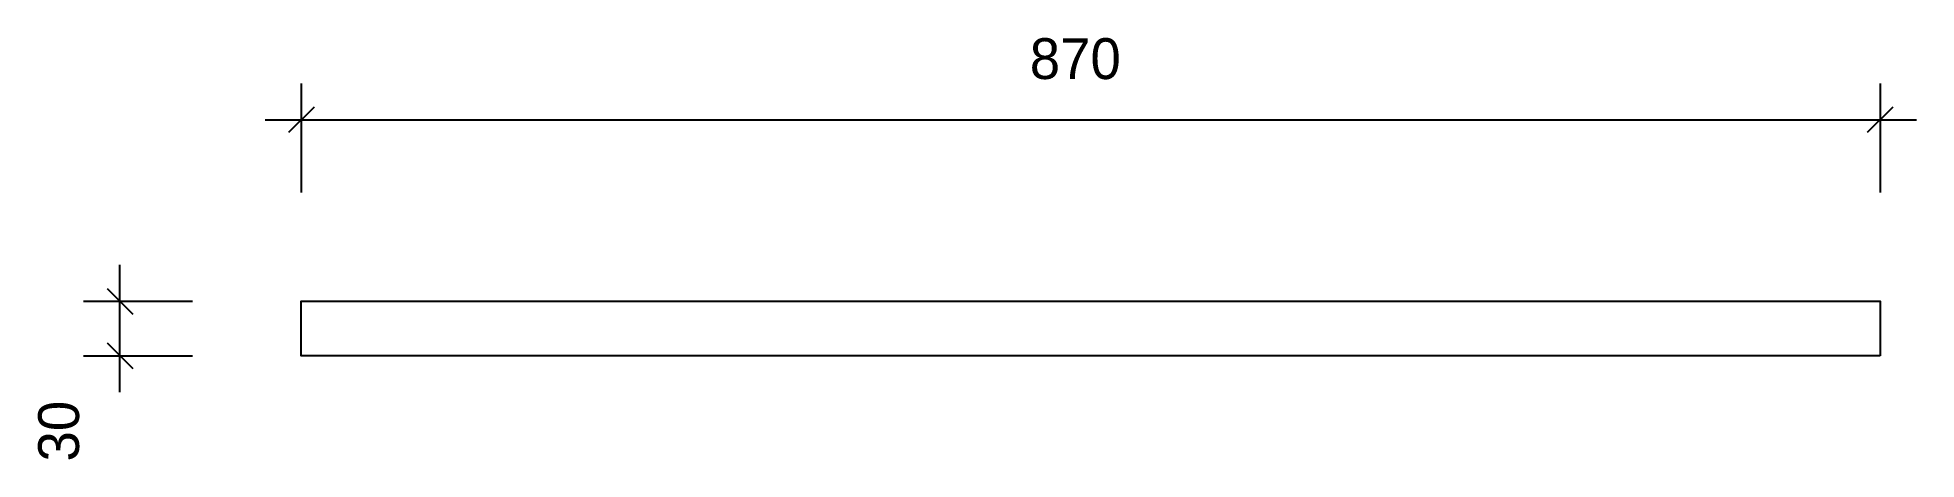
# Model space of a CAD drawing. Header units: millimetres. Extents: x -145 to 890, y -57 to 175.
import ezdxf
from ezdxf.enums import TextEntityAlignment as Align

# ---------------------------------------------------------------- set-up
doc = ezdxf.new("R2010")
doc.units = ezdxf.units.MM
for name, color, linetype in [('CONTOUR', 7, 'CONTINUOUS'), ('DIMLINES', 7, 'CONTINUOUS'), ('DIMLINESTEXT', 7, 'CONTINUOUS')]:
    doc.layers.add(name, color=color, linetype=linetype)

msp = doc.modelspace()

# ---------------------------------------------------------------- linework, layer by layer
at = {"layer": 'CONTOUR', "color": 0, "linetype": '0'}
msp.add_lwpolyline([(870, 0), (0, 0), (0, 30), (870, 30), (870, 0)], dxfattribs=at)
at = {"layer": 'DIMLINES', "color": 0}
for p, q in [((0, 150), (0, 90)), ((870, 150), (870, 90)), ((7.071, 137.071), (-7.071, 122.929)), ((877.071, 137.071), (862.929, 122.929)), ((-20, 130), (890, 130)), ((-100, -20), (-100, 50)), ((-107.071, 37.071), (-92.929, 22.929)), ((-120, 30), (-60, 30)), ((-120, 0), (-60, 0)), ((-107.071, 7.071), (-92.929, -7.071))]:
    msp.add_line(p, q, dxfattribs=at)

# ---------------------------------------------------------------- texts
at = {"layer": 'DIMLINESTEXT'}
msp.add_text('870', height=22.5, dxfattribs=at).set_placement((401.398, 175), align=Align.TOP_LEFT)
msp.add_text('30', height=22.5, rotation=90, dxfattribs=at).set_placement((-145, -58.303), align=Align.TOP_LEFT)

doc.saveas('drawing.dxf')
